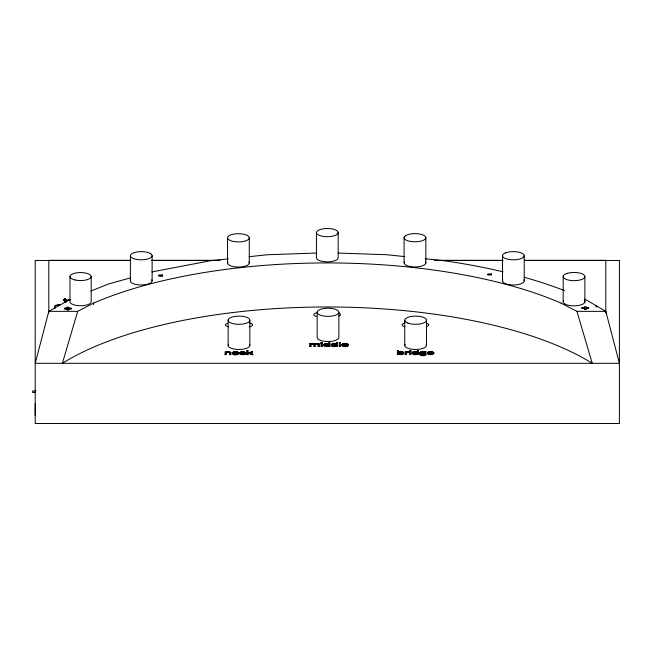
<?xml version="1.0" encoding="UTF-8"?>
<svg xmlns="http://www.w3.org/2000/svg" width="652" height="652" viewBox="0 0 652 652"><rect width="100%" height="100%" fill="white"/><g stroke="black" fill="none" stroke-linecap="round" stroke-linejoin="round"><path stroke-width="0.98" d="M406.294 353.123L406.612 352.267L408.576 351.958M67.449 300.874L67.93 300.026L69.951 299.464M397.394 354.264C399.26 354.443 404.313 355.609 403.564 352.333L401.387 351.526L398.519 351.95M424.908 351.974C418.543 349.35 418.348 356.514 424.802 353.906L424.802 354.297M240.873 353.368L242.014 352.113L245.665 352.626L243.44 351.664L240.172 352.267L239.903 353.946L243.449 354.761L245.747 353.743L241.004 353.791L243.522 354.346L244.606 353.49M323.547 345.079L324.835 343.637L328.795 343.832M336.35 343.832C329.496 341.314 329.814 348.763 336.473 346.073M417.353 351.917C410.573 349.309 410.939 356.937 417.476 354.166M412.105 353.172L412.317 352.341M232.316 352.789C231.46 356.294 240.759 354.386 237.401 353.596L234.997 354.109L233.44 353.213C244.524 355.177 235.543 349.138 232.316 352.789L232.308 353.669M343.05 344.981L344.606 345.878L347.011 345.364C349.953 345.853 341.501 347.687 341.925 344.558C343.017 343.066 345.299 343.392 346.905 343.604C353.832 347.003 333.62 344.329 348.298 344.981M433.833 353.066C433.23 350.254 426.115 351.363 427.622 353.8C428.617 355.633 435.617 354.15 432.545 353.449L430.141 353.971L428.584 353.066L433.833 353.066L428.584 353.066M421.086 354.574C422.781 356.22 428.103 354.443 421.265 354.769C417.223 354.794 426.489 357.394 425.952 353.824M425.829 354.721L425.952 351.583L424.908 351.583L424.908 352.227C418.543 349.602 418.348 356.758 424.802 354.158M424.697 354.729L424.802 354.044M70.196 299.325L48.802 311.338L35.216 363.303L619.4 363.303L605.814 311.338L586.987 300.352A329.847 124.336 0 0 0 584.469 299.154M561.07 303.131A309.521 116.675 0 0 0 93.701 303.058L77.686 311.338L62.388 363.303A309.537 116.684 0 0 1 592.228 363.303L576.93 311.338L561.079 303.131M424.672 353.645L424.802 352.96C424.395 351.444 421.322 351.469 420.882 352.944C422.048 355.78 428.462 353.254 421.013 353.637M420.882 353.197L421.013 352.512M398.657 353.62L398.657 352.773L399.7 351.974L398.519 352.944C398.633 354.778 402.414 354.745 402.586 352.96M328.657 345.536L328.795 344.867C328.306 343.319 324.892 343.351 324.729 345.112L326.367 346.13L328.657 345.536L325.967 345.829L324.729 344.859M332.284 344.859C332.43 346.66 336.228 346.693 336.35 344.867C335.861 343.319 332.447 343.351 332.284 345.112M336.22 345.536L336.22 344.435M417.215 353.376L417.353 352.952C416.856 351.452 413.816 351.485 413.286 352.944C413.49 355.079 417.476 354.199 417.353 353.205L417.215 352.52M413.425 352.52L413.425 353.62M226.252 352.936L228.184 352.023L229.651 352.805M226.252 353.18L227.067 352.414L229.553 352.333M239.74 352.797C239.985 355.177 244.533 355.087 245.747 353.49M233.497 353.115L234.696 352.096L236.904 352.276L237.467 353.115L237.336 352.528M343.107 344.631L344.305 343.865L346.945 344.297C346.057 346.073 338.453 344.199 347.092 344.598M343.107 344.884L343.245 344.297M428.78 352.382C428.022 353.001 431.404 350.792 432.48 352.382L432.61 352.968M237.483 352.83L233.497 352.862M347.076 344.884L346.945 344.297M432.61 352.716L428.641 352.716M315.095 344.492L316.766 343.791L318.078 344.582M315.095 344.745L316.122 344.093L317.997 344.101M310.963 344.745L312.398 343.694L319.089 343.84L313.058 343.417L310.865 343.873M406.326 352.879L408.576 352.21L408.576 351.518L406.196 352.072M402.586 353.213L401.355 351.974L398.519 352.194L398.519 350.531L397.394 350.531L397.394 354.517L398.413 354.517L398.413 353.922C399.978 354.59 403.58 354.924 403.71 352.61L403.71 353.482M69.316 299.529L67.498 300.556M240.172 352.267L239.74 353.677M323.604 344.778L325.356 343.767L328.795 344.085L328.795 342.447L329.928 342.447L329.928 346.432L328.918 346.432L328.918 345.821L325.356 346.196L323.596 345.152M331.159 345.405L332.919 346.196L336.473 345.821L336.473 346.432L337.483 346.432L337.483 342.447L336.35 342.447L336.35 344.085L333.506 343.694L331.159 344.525M237.956 352.064C229.691 350.157 232.34 357.304 238.534 353.596M433.833 353.319C433.205 350.67 428.364 351.901 427.459 352.642M419.929 354.574L422.773 355.381L425.829 354.468M341.868 344.875C342.341 347.214 347.133 347.166 348.152 345.364M427.459 353.523L430.638 354.386L433.686 353.449M245.584 352.406L245.665 352.879L242.837 352.3L241.004 352.667M421.013 352.765L423.295 352.17L424.802 353.213M332.43 345.536L334.794 345.878L336.22 345.283M328.795 345.12L327.614 344.142L324.875 344.435M336.22 344.688L334.786 344.085L332.43 344.435M413.425 352.773L415.357 352.153L417.215 352.773M398.657 353.368L400.075 353.963L402.439 353.628M404.501 261.802L404.452 261.851A10.872 4.099 0 0 0 410.907 266.676A10.872 4.099 0 0 0 424.436 264.891L425.495 263.897A10.872 4.099 0 0 0 425.446 261.778M93.684 303.074L93.529 304.264L93.529 303.131M348.298 345.226C347.687 342.618 343.213 343.922 342.088 344.28M233.44 353.213L233.807 354.036L234.997 354.362L238.534 353.849M343.05 345.226L344.606 346.13L348.152 345.617M428.682 353.392L430.679 354.24L432.545 353.449M343.245 344.549L345.095 344.06L346.945 344.541M428.78 352.634L431.404 352.21L432.626 352.936M68.933 300.262L70.22 299.847M413.425 353.368L414.925 353.963L417.044 353.547M313.954 344.582L311.085 344.223M416.946 351.738L412.577 352.104M408.576 351.77L406.196 352.316L406.196 351.583L405.153 351.583L405.153 354.517L406.294 354.517L406.326 352.626M226.154 352.178L228.518 351.648L230.775 352.382M230.775 352.634L228.518 351.901L226.154 352.43L226.154 351.73L225.111 351.73L225.111 354.664L226.252 354.664L226.383 352.561M237.336 352.781L233.807 352.39M323.547 344.835L324.826 346.326L328.918 346.073M412.154 353.245L413.914 354.289L417.476 353.914L417.476 354.517L418.478 354.517L418.478 350.531L417.353 350.531L417.353 352.17M90.987 290.996L108.55 283.962L130.237 277.948M247.98 352.862L252.454 351.73L249.977 352.903L252.454 351.73M252.454 351.982L247.98 353.115L247.98 350.678L246.855 350.678L246.855 354.664L247.98 354.664L247.98 353.368L249.08 352.96L252.886 354.664L251.493 354.664L249.08 353.205L247.98 353.62M245.665 352.879L243.97 351.966L240.555 352.047M151.957 271.917L210.319 260.767L228.371 258.868M399.7 352.227L402.439 352.528M249.04 256.692L267.842 254.72L316.473 253.057M313.954 344.329L313.188 343.824L311.99 344.093M403.564 352.333L400.051 351.534M130.261 260.335L48.802 260.335L48.802 312.968M151.647 260.335L219.879 260.335M434.737 260.335L502.969 260.335M524.347 260.335L605.814 260.335L605.814 312.968M130.261 260.458L35.216 260.458L35.216 423.49L619.4 423.49L619.4 260.458L524.347 260.458M151.647 260.458L219.879 260.458M434.737 260.458L502.969 260.458M487.875 274.622L491.575 274.622M158.909 275.348L162.609 275.348M158.909 275.788L162.609 275.788M64.328 299.023L65.461 299.023M64.328 299.512L63.366 299.512L63.366 300.116L64.328 300.116M65.461 299.512L66.634 299.512L66.634 300.116L65.461 300.116M63.366 299.765L64.328 299.765M65.461 299.765L66.634 299.765M63.366 299.863L64.328 299.863M65.461 299.863L66.634 299.863M67.034 307.442L68.656 307.442M584.477 307.589L582.008 307.589L582.008 308.453L584.477 308.453M586.099 307.589L588.569 307.589L588.569 308.453L586.099 308.453M582.008 307.842L584.477 307.842L584.477 306.66L586.099 306.66L586.099 307.842L588.569 307.842M67.034 308.119L64.556 308.119L64.556 308.983L67.034 308.983M68.656 308.119L71.117 308.119L71.117 308.983L68.656 308.983M582.008 308.2L584.477 308.2L584.477 309.382L586.099 309.382L586.099 308.2L588.569 308.2M64.556 308.372L67.034 308.372L67.034 307.19L68.656 307.19L68.656 308.372L71.117 308.372M64.556 308.73L67.034 308.73L67.034 309.912L68.656 309.912L68.656 308.73L71.117 308.73M584.477 309.13L586.099 309.13M67.034 309.659L68.656 309.659M48.802 311.338L77.686 311.338M576.93 311.338L605.814 311.338M321.077 342.699L322.218 342.699M321.077 342.985L322.218 342.985M309.822 343.743L310.865 343.743M321.094 343.743L322.218 343.743M309.822 346.179L310.963 346.179M313.954 346.179L315.095 346.179M318.078 346.179L319.219 346.179M321.094 346.179L322.218 346.179M328.918 346.179L329.928 346.179M336.473 346.179L337.483 346.179M339.236 346.179L340.377 346.179M397.394 350.784L398.519 350.784M409.635 350.784L410.776 350.784M417.353 350.784L418.478 350.784M246.855 350.931L247.98 350.931M409.635 351.069L410.776 351.069M424.908 351.835L425.952 351.835M233.44 353.465L237.809 353.465M244.606 353.743L245.747 353.743M405.153 354.264L406.294 354.264M409.652 354.264L410.776 354.264M417.476 354.264L418.478 354.264M225.111 354.411L226.252 354.411M229.651 354.411L230.775 354.411M246.855 354.411L247.98 354.411M419.929 354.827L421.086 354.827M35.893 390.964L32.6 390.964L32.6 392.463L35.216 392.463M35.216 403.849L35.216 415.153M338.143 253.057L386.775 254.72L404.696 256.603M65.485 301.819L66.088 302.194L65.461 301.697M425.259 258.762L444.289 260.767A329.847 124.336 0 0 1 503.148 271.827M64.328 301.892L64.687 302.455L64.328 298.771L65.461 298.771L65.485 302.072M249.977 352.659L252.886 354.411M249.977 352.903L252.886 354.664M238.616 352.96L238.404 352.357M319.089 343.84L319.219 344.419M240.873 353.115L241.004 353.791M584.885 276.815L584.885 301.982M563.189 276.318L563.189 301.485M524.232 255.731L524.232 280.898M502.496 255.731L502.496 280.898M426.481 320.213L426.481 345.381M425.837 237.67L425.837 262.837M419.758 352.659L419.758 353.531M412.154 352.618L412.154 353.49M404.745 320.213L404.745 345.381M404.101 237.752L404.101 262.919M341.925 344.558L341.925 345.438M338.869 312.389A10.872 4.099 0 0 1 322.275 315.739A10.872 4.099 0 0 1 322.879 308.649A10.872 4.099 0 0 1 338.869 312.389L338.869 337.557A10.872 4.099 0 0 1 327.663 341.526A10.872 4.099 0 0 1 317.149 337.296L317.149 312.129M338.176 232.609L338.176 257.776A10.872 4.099 0 0 1 327.312 261.876A10.872 4.099 0 0 1 316.44 257.784L316.44 232.617M323.604 344.525L323.596 345.405M319.219 344.166L319.219 346.432L318.078 346.432L318.078 344.329M315.218 344.223L315.095 346.432L313.954 346.432L313.865 344.101M311.338 343.669L310.865 344.126L310.865 343.498L309.822 343.498L309.822 346.432L310.963 346.432L310.963 344.492M249.863 320.336A10.872 4.099 0 0 1 233.286 323.694A10.872 4.099 0 0 1 233.856 316.603A10.872 4.099 0 0 1 249.863 320.336L249.863 345.503M249.292 237.817A10.872 4.099 0 0 1 232.976 241.354A10.872 4.099 0 0 1 233 234.264A10.872 4.099 0 0 1 249.292 237.817L249.292 262.984M230.743 352.227L230.775 354.664L229.651 354.664L229.651 352.553M228.135 320.083L228.135 345.25M227.792 351.681L227.768 352.292M227.548 237.809L227.548 262.976M152.12 255.731L152.12 280.898M130.384 255.731L130.384 280.898M91.19 276.562L91.19 301.729A10.611 4.002 0 0 1 75.273 305.193L73.073 304.557A10.611 4.002 0 0 1 69.968 301.729L69.968 276.562M523.866 279.83A10.872 4.099 0 0 1 522.774 282.944L521.046 283.791A10.872 4.099 0 0 1 507.932 284.443A10.872 4.099 0 0 1 502.863 279.83M55.192 307.988A5.436 2.046 0 0 1 59.902 304.916M55.192 307.866A5.436 2.046 0 0 1 59.902 304.794M151.745 279.83A10.872 4.099 0 0 1 146.684 284.443A10.872 4.099 0 0 1 133.562 283.791L131.834 282.944A10.872 4.099 0 0 1 130.75 279.83M584.689 300.914A10.872 4.099 0 0 1 581.242 304.802L578.886 305.397A10.872 4.099 0 0 1 566.906 304.826A10.872 4.099 0 0 1 563.727 300.433M249.317 323.009A5.436 2.046 0 0 1 252.585 324.924A5.436 2.046 0 0 1 249.145 326.799M426.286 323.245A5.037 1.899 0 0 1 426.286 326.538M524.298 277.296A329.847 124.336 0 0 1 564.697 290.694M426.115 344.313A10.872 4.099 0 0 1 415.617 349.472A10.872 4.099 0 0 1 405.112 344.313M249.577 344.435A10.872 4.099 0 0 1 238.673 349.472A10.872 4.099 0 0 1 228.591 344.199M248.925 261.925A10.872 4.099 0 0 1 238.404 267.075A10.872 4.099 0 0 1 227.923 261.917M595.708 305.821A5.436 2.046 0 0 1 596.433 306.839M404.745 326.668A5.436 2.046 0 0 1 404.745 323.115M316.627 316.464A5.436 2.046 0 0 1 316.261 312.919M228.559 326.75A5.436 2.046 0 0 1 227.719 323.213M596.246 306.44A5.436 2.046 0 0 1 596.433 306.97M339.016 313.31A5.037 1.899 0 0 1 339.016 315.992M405.511 235.698L404.452 236.684A10.872 4.099 0 0 0 410.907 241.509A10.872 4.099 0 0 0 424.436 239.724L425.495 238.73A10.872 4.099 0 0 0 419.04 233.913A10.872 4.099 0 0 0 405.511 235.698M505.683 252.829L503.955 253.677A10.872 4.099 0 0 0 506.751 258.974A10.872 4.099 0 0 0 521.046 258.624L522.774 257.776A10.872 4.099 0 0 0 519.978 252.479A10.872 4.099 0 0 0 505.683 252.829M566.832 273.498L564.974 274.305A10.872 4.099 0 0 0 565.895 279.284A10.872 4.099 0 0 0 578.886 280.23L581.242 279.635A10.872 4.099 0 0 0 582.171 273.848A10.872 4.099 0 0 0 566.832 273.498M491.575 273.938L487.875 273.938L487.875 274.875L491.575 274.875L491.575 273.938M162.609 275.095L158.909 275.095L158.909 276.032L162.609 276.032L162.609 275.095M322.218 342.447L321.077 342.447L321.077 343.237L322.218 343.237L322.218 342.447M340.377 342.447L339.236 342.447L339.236 346.432L340.377 346.432L340.377 342.447M322.218 343.498L321.094 343.498L321.094 346.432L322.218 346.432L322.218 343.498M410.776 350.531L409.635 350.531L409.635 351.322L410.776 351.322L410.776 350.531M410.776 351.583L409.652 351.583L409.652 354.517L410.776 354.517L410.776 351.583M75.273 280.026L73.073 279.39A10.611 4.002 0 0 1 73.073 273.734A10.611 4.002 0 0 1 88.077 273.734L89.764 274.565A10.611 4.002 0 0 1 88.077 279.39A10.611 4.002 0 0 1 75.273 280.026M150.661 253.677L148.933 252.829A10.872 4.099 0 0 0 134.63 252.479A10.872 4.099 0 0 0 131.834 257.776L133.562 258.624A10.872 4.099 0 0 0 147.865 258.974A10.872 4.099 0 0 0 150.661 253.677M319.627 235.511A10.872 4.099 0 0 0 337.809 233.669A10.872 4.099 0 0 0 324.484 228.656A10.872 4.099 0 0 0 319.627 235.511M407.932 323.107A10.872 4.099 0 0 0 426.115 321.273A10.872 4.099 0 0 0 412.797 316.253A10.872 4.099 0 0 0 407.932 323.107"/></g></svg>
